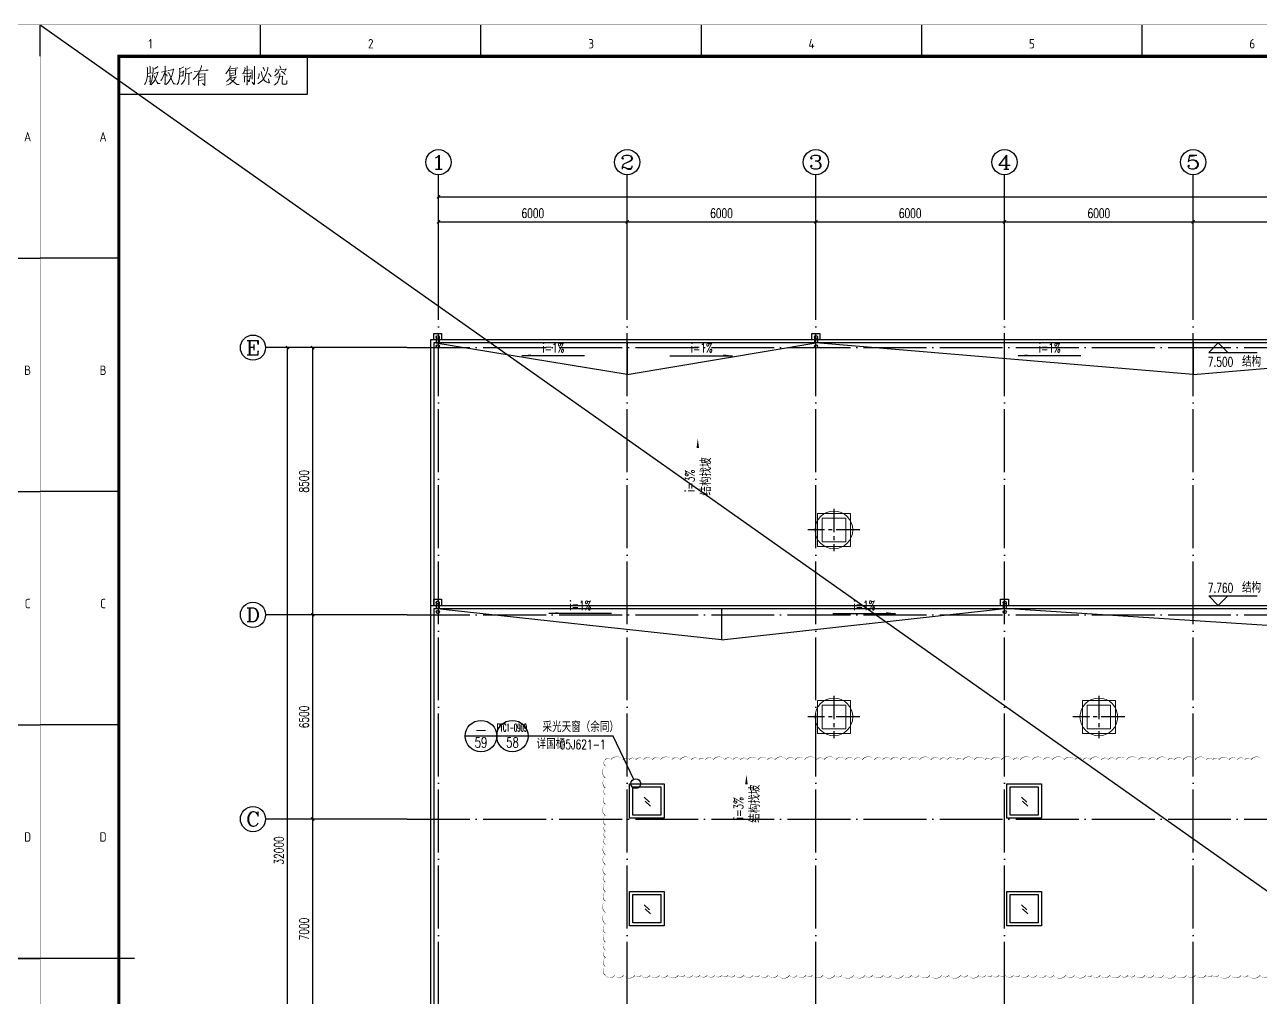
# Model space of a CAD drawing. Extents: x 93518 to 937116, y -359949 to 58022.
# Drawn here: x 852499 to 891792, y -94114 to -63170 of the extents above; entities that cross this region are included whole.
import ezdxf
from ezdxf.enums import TextEntityAlignment as Align

# ---------------------------------------------------------------- set-up
doc = ezdxf.new("R2010")
doc.units = 0
doc.header["$LTSCALE"] = 1000
doc.header["$MEASUREMENT"] = 0
doc.linetypes.add('CENTER2', pattern=[1.125, 0.75, -0.125, 0.125, -0.125])
doc.linetypes.add('DOTE', pattern=[2.42, 2, -0.2, 0.02, -0.2])
doc.layers.get('0').update_dxf_attribs({"color": 8, "linetype": 'CONTINUOUS'})
doc.layers.get('Defpoints').update_dxf_attribs({"color": 8, "linetype": 'CONTINUOUS'})
for name, color, linetype in [('-人员定位', 6, 'CONTINUOUS'), ('AXIS', 8, 'CONTINUOUS'), ('AXIS_TEXT', 8, 'CONTINUOUS'), ('DIM_ELEV', 8, 'CONTINUOUS'), ('DIM_IDEN', 8, 'CONTINUOUS'), ('DIM_SYMB', 8, 'CONTINUOUS'), ('DOTE', 8, 'DOTE'), ('STAIR', 8, 'CONTINUOUS'), ('WINDOW', 8, 'CONTINUOUS')]:
    doc.layers.add(name, color=color, linetype=linetype)
doc.layers.add('暖通', color=8, linetype='CONTINUOUS', lineweight=18)
doc.styles.add('_TCH_AXIS', font='complex.shx', dxfattribs={"bigfont": 'GBCBIG.shx'})
doc.styles.add('_TCH_DIM', font='simplex.shx', dxfattribs={"bigfont": 'gbcbig.shx'})
doc.styles.add('_TCH_DIM_T3', font='simplex.shx', dxfattribs={"width": 0.705882, "bigfont": 'gbcbig.shx'})
doc.styles.add('_TCH_LABEL', font='COMPLEX', dxfattribs={"bigfont": 'GBCBIG'})
doc.styles.add('COMPLEX', font='geditxt.shx', dxfattribs={"bigfont": 'hztxt1.shx'})
doc.styles.get("Standard").update_dxf_attribs({"font": 'GBENOR', "bigfont": 'GBCBIG'})
doc.dimstyles.new('_TCH_ARCH&&100', dxfattribs={"dimtxt": 297.5, "dimasz": 100, "dimexe": 250, "dimexo": 300, "dimgap": 126.25, "dimtad": 1, "dimdec": 0, "dimzin": 0, "dimdsep": 46, "dimtxsty": '_TCH_DIM_T3', "dimblk": 'ARCHTICK', "dimcen": 0.09, "dimclrt": 7, "dimazin": 2, "dimtfac": 1, "dimtdec": 0, "dimtix": 1, "dimtmove": 2, "dimatfit": 3, "dimfxl": 0, "dimtolj": 1, "dimtzin": 0, "dimarcsym": 0})

# ---------------------------------------------------------------- blocks, each defined once
blk = doc.blocks.new('GEDI_WK_A1')
at = {"color": 3}
for p, q in [((0, 584), (0, 594)), ((70.08, 584), (70.08, 594)), ((140.17, 584), (140.17, 594)), ((210.25, 584), (210.25, 594)), ((280.33, 584), (280.33, 594)), ((350.42, 584), (350.42, 594)), ((85, 572), (85, 584)), ((25, 572), (85, 572)), ((25, 519.75), (0, 519.75)), ((831, 519.75), (841, 519.75)), ((25, 445.5), (0, 445.5)), ((831, 445.5), (841, 445.5)), ((25, 371.25), (0, 371.25)), ((831, 371.25), (841, 371.25)), ((25, 297), (0, 297)), ((831, 297), (841, 297))]:
    blk.add_line(p, q, dxfattribs=at)
for points, const_width in [([(0, 0), (841, 0), (841, 594), (0, 594)], 0.1), ([(25, 10), (831, 10), (831, 584), (25, 584)], 1)]:
    blk.add_lwpolyline(points, close=True, dxfattribs=dict(at, const_width=const_width))
at = {"color": 3, "const_width": 0.5}
for points in [[(30, 297), (0, 297)], [(826, 297), (841, 297)]]:
    blk.add_lwpolyline(points, dxfattribs=at)
at = {"color": 3}
for s, p in [('1', (35.04, 588)), ('2', (105.12, 588)), ('3', (175.21, 588)), ('4', (245.29, 588)), ('5', (315.38, 588)), ('6', (385.46, 588))]:
    blk.add_text(s, height=3, dxfattribs=at).set_placement(p, align=Align.MIDDLE)
for s, p in [('A', (20, 556.88)), ('A', (837, 556.88)), ('B', (20, 482.62)), ('B', (837, 482.62)), ('C', (20, 408.38)), ('C', (837, 408.38)), ('D', (20, 334.12)), ('D', (837, 334.12))]:
    blk.add_text(s, height=3, dxfattribs=at).set_placement(p, align=Align.CENTER)
blk = doc.blocks.new('GEDI_Copyright_2012')
at = {"color": 7, "lineweight": 0}
for points in [[(8.99, -3.43), (9.11, -3.83), (9.11, -5.03), (9.11, -5.93), (9.03, -6.73), (8.9, -7.33), (8.73, -8.03), (8.48, -8.53), (8.22, -8.93)], [(10.81, -3.53), (10.9, -4.03), (10.9, -4.68), (10.81, -5.53), (10.73, -6.33), (10.6, -7.03), (10.47, -7.68), (10.3, -8.23), (10.09, -8.72), (9.84, -9.08)], [(9.88, -3.13), (9.96, -3.43), (9.96, -5.33)], [(12.43, -3.23), (12.34, -3.38), (11.53, -3.88), (10.98, -4.13)], [(14.64, -3.13), (14.81, -3.38), (14.76, -3.33), (14.72, -9.13), (14.68, -8.72), (14.72, -8.13)], [(20.67, -3.38), (20.5, -3.48), (19.35, -4.13), (19.27, -3.73), (19.4, -4.13), (19.4, -5.43), (19.35, -6.23), (19.31, -6.78), (19.22, -7.33), (19.1, -7.83), (18.93, -8.33), (18.72, -8.68), (18.54, -8.98)], [(22.67, -3.58), (21.99, -3.98), (21.35, -4.13), (21.26, -3.73), (21.35, -4.33), (21.31, -4.93), (21.26, -5.58), (21.22, -6.13), (21.13, -6.63), (21.05, -7.18), (20.92, -7.58), (20.71, -7.88), (20.5, -8.23), (20.28, -8.53), (20.07, -8.78), (19.86, -8.98)], [(26.28, -2.98), (26.28, -3.23), (26.02, -4.08), (25.76, -4.68), (25.51, -5.08), (25.04, -5.83), (24.36, -6.63), (23.9, -7.13), (23.6, -7.38)], [(35.45, -3.03), (35.49, -3.23), (34.98, -4.18), (34.52, -4.83), (34.26, -5.23), (34.05, -5.53)], [(35.11, -4.08), (36.34, -3.93), (37.87, -3.68), (37.75, -3.63), (37.49, -3.73)], [(40.12, -3.58), (40.16, -3.88), (39.83, -4.93), (39.66, -5.23)], [(40.8, -3.03), (40.84, -3.28), (40.8, -9.23), (40.72, -8.88), (40.8, -8.53)], [(43.1, -3.13), (43.18, -3.43), (43.14, -8.23), (43.14, -8.53), (43.1, -8.78), (43.05, -8.88), (42.97, -8.98), (42.37, -8.23), (43.05, -8.88)], [(47.43, -3.48), (47.39, -4.03), (47.17, -4.73), (47, -5.28), (46.71, -5.88), (46.45, -6.48), (46.2, -6.88), (45.86, -7.38), (45.47, -7.78), (45.09, -8.13), (44.67, -8.48), (44.24, -8.72)], [(45.82, -3.53), (46.07, -3.93), (46.24, -4.28), (46.32, -4.48), (46.32, -4.63)], [(51.21, -3.03), (51.47, -3.58), (51.55, -3.93)], [(9.11, -6.38), (10.01, -6.28), (9.92, -6.13), (9.92, -8.38), (9.88, -8.08), (9.88, -7.68)], [(9.16, -5.48), (10.39, -5.28)], [(11.2, -5.43), (12.56, -5.08), (12.47, -4.93), (12.26, -5.58), (12, -6.38), (11.75, -6.98), (11.45, -7.63), (11.03, -8.23), (10.6, -8.68), (10.26, -9.03)], [(11.15, -6.08), (12.34, -8.63), (13.15, -8.68), (12.38, -8.58), (12.17, -8.28)], [(14.72, -4.88), (14.42, -5.73), (14.08, -6.43), (13.74, -7.13), (13.45, -7.63), (13.36, -7.78)], [(13.62, -5.08), (15.4, -4.68)], [(14.72, -5.63), (15.27, -6.03), (15.4, -6.33)], [(15.7, -4.48), (17.52, -4.18), (17.44, -4.03), (17.27, -4.68), (17.1, -5.43), (16.93, -5.93), (16.76, -6.43), (16.55, -6.93), (16.21, -7.48), (15.91, -7.98), (15.61, -8.43), (15.32, -8.72), (15.02, -8.98)], [(15.61, -5.23), (15.87, -5.28), (17.44, -8.72), (18.2, -8.83), (17.44, -8.63), (17.14, -8.08)], [(19.48, -6.38), (19.56, -6.33), (20.54, -6.18), (20.41, -6.23), (20.54, -4.68), (20.63, -4.88), (19.44, -5.13)], [(21.31, -5.53), (23.22, -5.23), (23.09, -5.18), (22.88, -5.28)], [(22.28, -5.43), (22.28, -9.13), (22.24, -8.88), (22.28, -8.48)], [(23.98, -4.83), (28.4, -4.43), (28.14, -4.33)], [(25.34, -5.53), (25.43, -5.73), (25.38, -9.03), (25.38, -9.33), (25.34, -9.03), (25.38, -8.68)], [(25.43, -5.73), (27.38, -5.53), (27.38, -5.43), (27.47, -5.53), (27.38, -5.58), (27.38, -9.08), (27.34, -9.28), (26.66, -8.63), (27.34, -9.18)], [(26.96, -6.58), (25.47, -6.73)], [(25.47, -7.68), (26.96, -7.53)], [(28.14, -4.33), (27.8, -4.48)], [(35.71, -6.38), (35.71, -6.53), (34.98, -7.43), (34.56, -7.78), (34.26, -8.03)], [(35.62, -6.88), (35.75, -6.98), (37.28, -6.68), (37.23, -6.53), (36.77, -7.33), (36.47, -7.68), (36.17, -7.98), (35.71, -8.38), (35.28, -8.72), (34.81, -8.98), (34.26, -9.23)], [(35.24, -4.43), (35.28, -4.73), (35.32, -5.58), (35.32, -6.38), (35.28, -6.23), (37.19, -5.93), (37.07, -5.93), (37.15, -4.23), (37.28, -4.38), (35.28, -4.68)], [(36.64, -5.28), (35.36, -5.48)], [(35.54, -7.38), (35.62, -7.43), (37.57, -8.98), (38.3, -8.93), (37.57, -8.93), (37.32, -8.78)], [(39.27, -5.63), (42.08, -5.33), (42.03, -5.33), (41.87, -5.28), (41.65, -5.38)], [(39.87, -6.13), (39.95, -6.68), (39.95, -6.78), (40, -8.28), (39.95, -7.98), (40, -7.73)], [(40, -6.58), (41.95, -6.28), (41.82, -6.13), (41.74, -6.53), (41.69, -7.18), (41.61, -7.63), (41.57, -7.93), (41.44, -8.08), (41.06, -7.58), (41.48, -8.03)], [(40.12, -4.48), (41.74, -4.33)], [(42.33, -4.33), (42.42, -4.58), (42.42, -7.33), (42.33, -6.83), (42.37, -6.53)], [(44.67, -5.43), (44.63, -5.93), (44.5, -6.48), (44.37, -6.83), (44.24, -7.03)], [(45.26, -4.88), (45.43, -5.63), (45.56, -6.18), (45.77, -6.68), (45.99, -7.23), (46.24, -7.63), (46.58, -7.93), (47.05, -8.28), (47.51, -8.43), (47.81, -8.48), (47.94, -8.48), (47.73, -7.78), (47.64, -7.13), (47.81, -8.48)], [(47.64, -5.43), (48.07, -5.93), (48.36, -6.28), (48.49, -6.58)], [(51.21, -5.48), (51.21, -5.83), (51.08, -6.58), (50.95, -7.03), (50.83, -7.43), (50.7, -7.78), (50.53, -8.13), (50.32, -8.43), (50.06, -8.68), (49.77, -8.93), (49.43, -9.18)], [(50.91, -4.68), (50.83, -4.98), (50.44, -5.43), (50.06, -5.83), (49.81, -6.03), (49.55, -6.23)], [(50.06, -3.98), (50.02, -4.33), (49.94, -4.58), (49.85, -4.83), (49.77, -4.98), (49.68, -5.03), (50.02, -4.43), (53.29, -4.13), (53.16, -4.03), (52.78, -4.83)], [(49.98, -6.68), (52.19, -6.43), (52.06, -6.28), (52.02, -6.58), (51.93, -8.18), (51.97, -8.63), (52.06, -8.78), (52.19, -8.88), (52.4, -8.88), (52.61, -8.88), (53.21, -8.88), (53.42, -8.78), (53.46, -8.72), (53.42, -7.68), (53.42, -8.78)], [(51.76, -4.78), (52.27, -5.13), (52.65, -5.43), (52.83, -5.68), (52.91, -5.88)]]:
    blk.add_lwpolyline(points, dxfattribs=at)
blk = doc.blocks.new('A$C2DC272DD')
for p, q in [((121, 113), (0, 0)), ((142, 205), (21, 92))]:
    blk.add_line(p, q)
blk = doc.blocks.new('_ArchTick')
at = {"color": 0, "linetype": 'ByBlock', "const_width": 0.4}
blk.add_lwpolyline([(-0.5, -0.5), (0.5, 0.5)], dxfattribs=at)
blk = doc.blocks.new('*D534')
at = {"layer": 'AXIS', "color": 0, "lineweight": -2, "transparency": 16777216}
for p, q in [((864358, -88444), (861408, -88444)), ((861658, -95444), (861658, -88444)), ((864358, -95444), (861408, -95444))]:
    blk.add_line(p, q, dxfattribs=at)
at = {"layer": 'Defpoints', "color": 0, "transparency": 16777216}
for p in [(861658, -88444), (864658, -88444), (864658, -95444)]:
    blk.add_point(p, dxfattribs=at)
at = {"layer": 'AXIS', "color": 0, "lineweight": -2, "transparency": 16777216, "xscale": 100, "yscale": 100, "zscale": 100}
for p, rotation in [((861658, -88444), 90), ((861658, -95444), 270)]:
    blk.add_blockref('_ArchTick', p, dxfattribs=dict(at, rotation=rotation))
at = {"layer": 'AXIS', "color": 7, "transparency": 16777216, "insert": (861383, -91944), "char_height": 297.5, "attachment_point": 5, "rotation": 90, "style": '_TCH_DIM_T3'}
blk.add_mtext('\\A1;7000', dxfattribs=at)
blk = doc.blocks.new('*D535')
at = {"layer": 'AXIS', "color": 0, "lineweight": -2, "transparency": 16777216}
for p, q in [((864358, -81944), (861408, -81944)), ((861658, -88444), (861658, -81944)), ((864358, -88444), (861408, -88444))]:
    blk.add_line(p, q, dxfattribs=at)
at = {"layer": 'Defpoints', "color": 0, "transparency": 16777216}
for p in [(861658, -81944), (864658, -81944), (864658, -88444)]:
    blk.add_point(p, dxfattribs=at)
at = {"layer": 'AXIS', "color": 0, "lineweight": -2, "transparency": 16777216, "xscale": 100, "yscale": 100, "zscale": 100}
for p, rotation in [((861658, -81944), 90), ((861658, -88444), 270)]:
    blk.add_blockref('_ArchTick', p, dxfattribs=dict(at, rotation=rotation))
at = {"layer": 'AXIS', "color": 7, "transparency": 16777216, "insert": (861383, -85194), "char_height": 297.5, "attachment_point": 5, "rotation": 90, "style": '_TCH_DIM_T3'}
blk.add_mtext('\\A1;6500', dxfattribs=at)
blk = doc.blocks.new('*D536')
at = {"layer": 'AXIS', "color": 0, "lineweight": -2, "transparency": 16777216}
for p, q in [((864358, -73444), (861408, -73444)), ((861658, -81944), (861658, -73444)), ((864358, -81944), (861408, -81944))]:
    blk.add_line(p, q, dxfattribs=at)
at = {"layer": 'Defpoints', "color": 0, "transparency": 16777216}
for p in [(861658, -73444), (864658, -73444), (864658, -81944)]:
    blk.add_point(p, dxfattribs=at)
at = {"layer": 'AXIS', "color": 0, "lineweight": -2, "transparency": 16777216, "xscale": 100, "yscale": 100, "zscale": 100}
for p, rotation in [((861658, -73444), 90), ((861658, -81944), 270)]:
    blk.add_blockref('_ArchTick', p, dxfattribs=dict(at, rotation=rotation))
at = {"layer": 'AXIS', "color": 7, "transparency": 16777216, "insert": (861383, -77694), "char_height": 297.5, "attachment_point": 5, "rotation": 90, "style": '_TCH_DIM_T3'}
blk.add_mtext('\\A1;8500', dxfattribs=at)
blk = doc.blocks.new('*D537')
at = {"layer": 'AXIS', "color": 0, "lineweight": -2, "transparency": 16777216}
for p, q in [((864358, -73444), (860608, -73444)), ((860858, -105444), (860858, -73444)), ((864358, -105444), (860608, -105444))]:
    blk.add_line(p, q, dxfattribs=at)
at = {"layer": 'Defpoints', "color": 0, "transparency": 16777216}
for p in [(860858, -73444), (864658, -73444), (864658, -105444)]:
    blk.add_point(p, dxfattribs=at)
at = {"layer": 'AXIS', "color": 0, "lineweight": -2, "transparency": 16777216, "xscale": 100, "yscale": 100, "zscale": 100}
for p, rotation in [((860858, -73444), 90), ((860858, -105444), 270)]:
    blk.add_blockref('_ArchTick', p, dxfattribs=dict(at, rotation=rotation))
at = {"layer": 'AXIS', "color": 7, "transparency": 16777216, "insert": (860583, -89444), "char_height": 297.5, "attachment_point": 5, "rotation": 90, "style": '_TCH_DIM_T3'}
blk.add_mtext('\\A1;32000', dxfattribs=at)
blk = doc.blocks.new('*D538')
at = {"layer": 'AXIS', "color": 0, "lineweight": -2, "transparency": 16777216}
for p, q in [((865658, -72144), (865658, -69194)), ((865658, -69444), (871658, -69444)), ((871658, -72144), (871658, -69194))]:
    blk.add_line(p, q, dxfattribs=at)
at = {"layer": 'Defpoints', "color": 0, "transparency": 16777216}
for p in [(871658, -69444), (865658, -72444), (871658, -72444)]:
    blk.add_point(p, dxfattribs=at)
at = {"layer": 'AXIS', "color": 0, "lineweight": -2, "transparency": 16777216, "xscale": 100, "yscale": 100, "zscale": 100, "rotation": 180}
blk.add_blockref('_ArchTick', (865658, -69444), dxfattribs=at)
at = {"layer": 'AXIS', "color": 0, "lineweight": -2, "transparency": 16777216, "xscale": 100, "yscale": 100, "zscale": 100}
blk.add_blockref('_ArchTick', (871658, -69444), dxfattribs=at)
at = {"layer": 'AXIS', "color": 7, "transparency": 16777216, "insert": (868658, -69169), "char_height": 297.5, "attachment_point": 5, "style": '_TCH_DIM_T3'}
blk.add_mtext('\\A1;6000', dxfattribs=at)
blk = doc.blocks.new('*D539')
at = {"layer": 'AXIS', "color": 0, "lineweight": -2, "transparency": 16777216}
for p, q in [((871658, -72144), (871658, -69194)), ((871658, -69444), (877658, -69444)), ((877658, -72144), (877658, -69194))]:
    blk.add_line(p, q, dxfattribs=at)
at = {"layer": 'Defpoints', "color": 0, "transparency": 16777216}
for p in [(877658, -69444), (871658, -72444), (877658, -72444)]:
    blk.add_point(p, dxfattribs=at)
at = {"layer": 'AXIS', "color": 0, "lineweight": -2, "transparency": 16777216, "xscale": 100, "yscale": 100, "zscale": 100, "rotation": 180}
blk.add_blockref('_ArchTick', (871658, -69444), dxfattribs=at)
at = {"layer": 'AXIS', "color": 0, "lineweight": -2, "transparency": 16777216, "xscale": 100, "yscale": 100, "zscale": 100}
blk.add_blockref('_ArchTick', (877658, -69444), dxfattribs=at)
at = {"layer": 'AXIS', "color": 7, "transparency": 16777216, "insert": (874658, -69169), "char_height": 297.5, "attachment_point": 5, "style": '_TCH_DIM_T3'}
blk.add_mtext('\\A1;6000', dxfattribs=at)
blk = doc.blocks.new('*D540')
at = {"layer": 'AXIS', "color": 0, "lineweight": -2, "transparency": 16777216}
for p, q in [((877658, -72144), (877658, -69194)), ((877658, -69444), (883658, -69444)), ((883658, -72144), (883658, -69194))]:
    blk.add_line(p, q, dxfattribs=at)
at = {"layer": 'Defpoints', "color": 0, "transparency": 16777216}
for p in [(883658, -69444), (877658, -72444), (883658, -72444)]:
    blk.add_point(p, dxfattribs=at)
at = {"layer": 'AXIS', "color": 0, "lineweight": -2, "transparency": 16777216, "xscale": 100, "yscale": 100, "zscale": 100, "rotation": 180}
blk.add_blockref('_ArchTick', (877658, -69444), dxfattribs=at)
at = {"layer": 'AXIS', "color": 0, "lineweight": -2, "transparency": 16777216, "xscale": 100, "yscale": 100, "zscale": 100}
blk.add_blockref('_ArchTick', (883658, -69444), dxfattribs=at)
at = {"layer": 'AXIS', "color": 7, "transparency": 16777216, "insert": (880658, -69169), "char_height": 297.5, "attachment_point": 5, "style": '_TCH_DIM_T3'}
blk.add_mtext('\\A1;6000', dxfattribs=at)
blk = doc.blocks.new('*D541')
at = {"layer": 'AXIS', "color": 0, "lineweight": -2, "transparency": 16777216}
for p, q in [((883658, -72144), (883658, -69194)), ((883658, -69444), (889658, -69444)), ((889658, -72144), (889658, -69194))]:
    blk.add_line(p, q, dxfattribs=at)
at = {"layer": 'Defpoints', "color": 0, "transparency": 16777216}
for p in [(889658, -69444), (883658, -72444), (889658, -72444)]:
    blk.add_point(p, dxfattribs=at)
at = {"layer": 'AXIS', "color": 0, "lineweight": -2, "transparency": 16777216, "xscale": 100, "yscale": 100, "zscale": 100, "rotation": 180}
blk.add_blockref('_ArchTick', (883658, -69444), dxfattribs=at)
at = {"layer": 'AXIS', "color": 0, "lineweight": -2, "transparency": 16777216, "xscale": 100, "yscale": 100, "zscale": 100}
blk.add_blockref('_ArchTick', (889658, -69444), dxfattribs=at)
at = {"layer": 'AXIS', "color": 7, "transparency": 16777216, "insert": (886658, -69169), "char_height": 297.5, "attachment_point": 5, "style": '_TCH_DIM_T3'}
blk.add_mtext('\\A1;6000', dxfattribs=at)
blk = doc.blocks.new('*D542')
at = {"layer": 'AXIS', "color": 0, "lineweight": -2, "transparency": 16777216}
for p, q in [((889658, -72144), (889658, -69194)), ((889658, -69444), (895658, -69444)), ((895658, -72144), (895658, -69194))]:
    blk.add_line(p, q, dxfattribs=at)
at = {"layer": 'Defpoints', "color": 0, "transparency": 16777216}
for p in [(895658, -69444), (889658, -72444), (895658, -72444)]:
    blk.add_point(p, dxfattribs=at)
at = {"layer": 'AXIS', "color": 0, "lineweight": -2, "transparency": 16777216, "xscale": 100, "yscale": 100, "zscale": 100, "rotation": 180}
blk.add_blockref('_ArchTick', (889658, -69444), dxfattribs=at)
at = {"layer": 'AXIS', "color": 0, "lineweight": -2, "transparency": 16777216, "xscale": 100, "yscale": 100, "zscale": 100}
blk.add_blockref('_ArchTick', (895658, -69444), dxfattribs=at)
at = {"layer": 'AXIS', "color": 7, "transparency": 16777216, "insert": (892658, -69169), "char_height": 297.5, "attachment_point": 5, "style": '_TCH_DIM_T3'}
blk.add_mtext('\\A1;6000', dxfattribs=at)
blk = doc.blocks.new('*D548')
at = {"layer": 'AXIS', "color": 0, "lineweight": -2, "transparency": 16777216}
for p, q in [((865658, -72144), (865658, -68394)), ((865658, -68644), (927658, -68644)), ((927658, -72144), (927658, -68394))]:
    blk.add_line(p, q, dxfattribs=at)
at = {"layer": 'Defpoints', "color": 0, "transparency": 16777216}
for p in [(927658, -68644), (865658, -72444), (927658, -72444)]:
    blk.add_point(p, dxfattribs=at)
at = {"layer": 'AXIS', "color": 0, "lineweight": -2, "transparency": 16777216, "xscale": 100, "yscale": 100, "zscale": 100, "rotation": 180}
blk.add_blockref('_ArchTick', (865658, -68644), dxfattribs=at)
at = {"layer": 'AXIS', "color": 0, "lineweight": -2, "transparency": 16777216, "xscale": 100, "yscale": 100, "zscale": 100}
blk.add_blockref('_ArchTick', (927658, -68644), dxfattribs=at)
at = {"layer": 'AXIS', "color": 7, "transparency": 16777216, "insert": (896658, -68369), "char_height": 297.5, "attachment_point": 5, "style": '_TCH_DIM_T3'}
blk.add_mtext('\\A1;62000', dxfattribs=at)
blk = doc.blocks.new('_AXISO')
blk.add_circle((0, 0), 0.5)
at = {"layer": 'AXIS_TEXT', "style": 'COMPLEX', "width": 1.041667}
blk.add_attdef('A', text='', height=0.56, dxfattribs=at).set_placement((-0.25, -0.28), (0.25, -0.28), align=Align.FIT)

msp = doc.modelspace()

# ---------------------------------------------------------------- hatches: boundary and pattern name
at = {"layer": 'DIM_SYMB'}
for points in [[(868303.7, -73700.6), (868603.7, -73700.6), (868603.7, -73660.6)], [(875012, -73700.6), (874712, -73700.6), (874712, -73660.6)], [(884086.9, -73700.6), (884386.9, -73700.6), (884386.9, -73660.6)], [(869163.3, -81899.9), (869463.3, -81899.9), (869463.3, -81859.9)], [(880186, -81899.9), (879886, -81899.9), (879886, -81859.9)]]:
    msp.add_hatch(color=256, dxfattribs=at).paths.add_polyline_path(points)

# ---------------------------------------------------------------- linework, layer by layer
at = {"layer": '-人员定位'}
msp.add_line((852991.4, -63174.9), (937091.4, -122574.9), dxfattribs=at)
at = {"color": 1, "linetype": 'CENTER2'}
for p, q in [((878232.8, -78568), (878232.8, -79921)), ((879057.2, -79244.5), (877408.4, -79244.5)), ((878232.8, -84518), (878232.8, -85871)), ((886657.8, -84518), (886657.8, -85871)), ((879057.2, -85194.5), (877408.4, -85194.5)), ((887482.2, -85194.5), (885833.4, -85194.5))]:
    msp.add_line(p, q, dxfattribs=at)
for p, q in [((865407.8, -81644.5), (927907.8, -81644.5)), ((865507.8, -81744.5), (927807.8, -81744.5))]:
    msp.add_line(p, q)
at = {"color": 4}
for points in [[(927907.8, -81644.5), (927907.8, -73194.5), (865407.8, -73194.5), (865407.8, -81644.5)], [(927807.8, -81644.5), (927807.8, -73294.5), (865507.8, -73294.5), (865507.8, -81644.5)], [(871832.8, -87419.5), (872732.8, -87419.5), (872732.8, -88319.5), (871832.8, -88319.5), (871832.8, -87419.5)], [(883832.8, -87419.5), (884732.8, -87419.5), (884732.8, -88319.5), (883832.8, -88319.5), (883832.8, -87419.5)], [(871832.8, -90844.5), (872732.8, -90844.5), (872732.8, -91744.5), (871832.8, -91744.5), (871832.8, -90844.5)], [(883832.8, -90844.5), (884732.8, -90844.5), (884732.8, -91744.5), (883832.8, -91744.5), (883832.8, -90844.5)]]:
    msp.add_lwpolyline(points, dxfattribs=at)
for points in [[(865407.8, -81644.5), (865407.8, -95094.5)], [(865507.8, -81744.5), (865507.8, -95094.5)]]:
    msp.add_lwpolyline(points)
at = {"color": 6}
msp.add_lwpolyline([(891858, -86553.8, 0, 20, 0.5), (891498, -86553.8, 0, 20, 0.5), (891298, -86553.8, 0, 20, 0.5), (891058, -86553.8, 0, 20, 0.5), (890798, -86553.8, 0, 20, 0.5), (890478, -86553.8, 0, 20, 0.5), (890278, -86553.8, 0, 20, 0.5), (890078, -86553.8, 0, 20, 0.5), (889718, -86553.8, 0, 20, 0.5), (889338, -86553.8, 0, 20, 0.5), (889058, -86553.8, 0, 20, 0.5), (888858, -86553.8, 0, 20, 0.5), (888498, -86553.8, 0, 20, 0.5), (888238, -86553.8, 0, 20, 0.5), (887918, -86553.8, 0, 20, 0.5), (887538, -86553.8, 0, 20, 0.5), (887198, -86553.8, 0, 20, 0.5), (886958, -86553.8, 0, 20, 0.5), (886738, -86553.8, 0, 20, 0.5), (886378, -86553.8, 0, 20, 0.5), (886158, -86553.8, 0, 20, 0.5), (885898, -86553.8, 0, 20, 0.5), (885558, -86553.8, 0, 20, 0.5), (885178, -86553.8, 0, 20, 0.5), (884898, -86553.8, 0, 20, 0.5), (884538, -86553.8, 0, 20, 0.5), (884158, -86553.8, 0, 20, 0.5), (883938, -86553.8, 0, 20, 0.5), (883558, -86553.8, 0, 20, 0.5), (883238, -86553.8, 0, 20, 0.5), (883038, -86553.8, 0, 20, 0.5), (882698, -86553.8, 0, 20, 0.5), (882338, -86553.8, 0, 20, 0.5), (882138, -86553.8, 0, 20, 0.5), (881838, -86553.8, 0, 20, 0.5), (881598, -86553.8, 0, 20, 0.5), (881318, -86553.8, 0, 20, 0.5), (880958, -86553.8, 0, 20, 0.5), (880618, -86553.8, 0, 20, 0.5), (880338, -86553.8, 0, 20, 0.5), (880038, -86553.8, 0, 20, 0.5), (879778, -86553.8, 0, 20, 0.5), (879518, -86553.8, 0, 20, 0.5), (879138, -86553.8, 0, 20, 0.5), (878878, -86553.8, 0, 20, 0.5), (878598, -86553.8, 0, 20, 0.5), (878298, -86553.8, 0, 20, 0.5), (877918, -86553.8, 0, 20, 0.5), (877678, -86553.8, 0, 20, 0.5), (877298, -86553.8, 0, 20, 0.5), (876998, -86553.8, 0, 20, 0.5), (876718, -86553.8, 0, 20, 0.5), (876358, -86553.8, 0, 20, 0.5), (876118, -86553.8, 0, 20, 0.5), (875818, -86553.8, 0, 20, 0.5), (875478, -86553.8, 0, 20, 0.5), (875258, -86553.8, 0, 20, 0.5), (875018, -86553.8, 0, 20, 0.5), (874758, -86553.8, 0, 20, 0.5), (874398, -86553.8, 0, 20, 0.5), (874138, -86553.8, 0, 20, 0.5), (873938, -86553.8, 0, 20, 0.5), (873698, -86553.8, 0, 20, 0.5), (873338, -86553.8, 0, 20, 0.5), (873078, -86553.8, 0, 20, 0.5), (872718, -86553.8, 0, 20, 0.5), (872458, -86553.8, 0, 20, 0.5), (872178, -86553.8, 0, 20, 0.5), (871938, -86553.8, 0, 20, 0.5), (871718, -86553.8, 0, 20, 0.5), (871518, -86553.8, 0, 20, 0.5), (871138, -86553.8, 0, 20, 0.5), (870964.3, -86553.8, 0, 20, 0.5), (870964.3, -86753.8, 0, 20, 0.5), (870964.3, -87133.8, 0, 20, 0.5), (870964.3, -87453.8, 0, 20, 0.5), (870964.3, -87673.8, 0, 20, 0.5), (870964.3, -87973.8, 0, 20, 0.5), (870964.3, -88333.8, 0, 20, 0.5), (870964.3, -88633.8, 0, 20, 0.5), (870964.3, -88833.8, 0, 20, 0.5), (870964.3, -89033.8, 0, 20, 0.5), (870964.3, -89253.8, 0, 20, 0.5), (870964.3, -89573.8, 0, 20, 0.5), (870964.3, -89893.8, 0, 20, 0.5), (870964.3, -90213.8, 0, 20, 0.5), (870964.3, -90453.8, 0, 20, 0.5), (870964.3, -90753.8, 0, 20, 0.5), (870964.3, -91053.8, 0, 20, 0.5), (870964.3, -91413.8, 0, 20, 0.5), (870964.3, -91773.8, 0, 20, 0.5), (870964.3, -92073.8, 0, 20, 0.5), (870964.3, -92353.8, 0, 20, 0.5), (870964.3, -92613.8, 0, 20, 0.5), (870964.3, -92853.8, 0, 20, 0.5), (870964.3, -93133.8, 0, 20, 0.5), (870964.3, -93415.1, 0, 20, 0.5), (871264.3, -93415.1, 0, 20, 0.5), (871544.3, -93415.1, 0, 20, 0.5), (871904.3, -93415.1, 0, 20, 0.5), (872104.3, -93415.1, 0, 20, 0.5), (872384.3, -93415.1, 0, 20, 0.5), (872684.3, -93415.1, 0, 20, 0.5), (872944.3, -93415.1, 0, 20, 0.5), (873284.3, -93415.1, 0, 20, 0.5), (873484.3, -93415.1, 0, 20, 0.5), (873744.3, -93415.1, 0, 20, 0.5), (873964.3, -93415.1, 0, 20, 0.5), (874204.3, -93415.1, 0, 20, 0.5), (874444.3, -93415.1, 0, 20, 0.5), (874664.3, -93415.1, 0, 20, 0.5), (874864.3, -93415.1, 0, 20, 0.5), (875084.3, -93415.1, 0, 20, 0.5), (875364.3, -93415.1, 0, 20, 0.5), (875664.3, -93415.1, 0, 20, 0.5), (875864.3, -93415.1, 0, 20, 0.5), (876144.3, -93415.1, 0, 20, 0.5), (876444.3, -93415.1, 0, 20, 0.5), (876824.3, -93415.1, 0, 20, 0.5), (877064.3, -93415.1, 0, 20, 0.5), (877344.3, -93415.1, 0, 20, 0.5), (877544.3, -93415.1, 0, 20, 0.5), (877884.3, -93415.1, 0, 20, 0.5), (878264.3, -93415.1, 0, 20, 0.5), (878484.3, -93415.1, 0, 20, 0.5), (878864.3, -93415.1, 0, 20, 0.5), (879224.3, -93415.1, 0, 20, 0.5), (879464.3, -93415.1, 0, 20, 0.5), (879804.3, -93415.1, 0, 20, 0.5), (880064.3, -93415.1, 0, 20, 0.5), (880444.3, -93415.1, 0, 20, 0.5), (880704.3, -93415.1, 0, 20, 0.5), (880944.3, -93415.1, 0, 20, 0.5), (881284.3, -93415.1, 0, 20, 0.5), (881664.3, -93415.1, 0, 20, 0.5), (881884.3, -93415.1, 0, 20, 0.5), (882264.3, -93415.1, 0, 20, 0.5), (882484.3, -93415.1, 0, 20, 0.5), (882844.3, -93415.1, 0, 20, 0.5), (883064.3, -93415.1, 0, 20, 0.5), (883264.3, -93415.1, 0, 20, 0.5), (883484.3, -93415.1, 0, 20, 0.5), (883684.3, -93415.1, 0, 20, 0.5), (883944.3, -93415.1, 0, 20, 0.5), (884144.3, -93415.1, 0, 20, 0.5), (884424.3, -93415.1, 0, 20, 0.5), (884684.3, -93415.1, 0, 20, 0.5), (884984.3, -93415.1, 0, 20, 0.5), (885224.3, -93415.1, 0, 20, 0.5), (885604.3, -93415.1, 0, 20, 0.5), (885884.3, -93415.1, 0, 20, 0.5), (886244.3, -93415.1, 0, 20, 0.5), (886444.3, -93415.1, 0, 20, 0.5), (886704.3, -93415.1, 0, 20, 0.5), (887004.3, -93415.1, 0, 20, 0.5), (887344.3, -93415.1, 0, 20, 0.5), (887584.3, -93415.1, 0, 20, 0.5), (887804.3, -93415.1, 0, 20, 0.5), (888124.3, -93415.1, 0, 20, 0.5), (888404.3, -93415.1, 0, 20, 0.5), (888724.3, -93415.1, 0, 20, 0.5), (889104.3, -93415.1, 0, 20, 0.5), (889444.3, -93415.1, 0, 20, 0.5), (889724.3, -93415.1, 0, 20, 0.5), (890064.3, -93415.1, 0, 20, 0.5), (890264.3, -93415.1, 0, 20, 0.5), (890464.3, -93415.1, 0, 20, 0.5), (890844.3, -93415.1, 0, 20, 0.5), (891184.3, -93415.1, 0, 20, 0.5), (891404.3, -93415.1, 0, 20, 0.5), (891784.3, -93415.1, 0, 20, 0.5), (892064.3, -93415.1, 0, 20, 0.5)], format="xyseb", dxfattribs=at)
at = {"color": 4}
for points in [[(871732.8, -87319.5), (872832.8, -87319.5), (872832.8, -88419.5), (871732.8, -88419.5)], [(883732.8, -87319.5), (884832.8, -87319.5), (884832.8, -88419.5), (883732.8, -88419.5)], [(871732.8, -90744.5), (872832.8, -90744.5), (872832.8, -91844.5), (871732.8, -91844.5)], [(883732.8, -90744.5), (884832.8, -90744.5), (884832.8, -91844.5), (883732.8, -91844.5)]]:
    msp.add_lwpolyline(points, close=True, dxfattribs=at)
at = {"layer": 'AXIS'}
for p, q in [((865657.8, -72444.5), (865657.8, -67944.5)), ((871657.8, -72444.5), (871657.8, -67944.5)), ((877657.8, -72444.5), (877657.8, -67944.5)), ((883657.8, -72444.5), (883657.8, -67944.5)), ((889657.8, -72444.5), (889657.8, -67944.5)), ((864657.8, -73444.5), (860157.8, -73444.5)), ((864657.8, -81944.5), (860157.8, -81944.5)), ((864657.8, -88444.5), (860157.8, -88444.5))]:
    msp.add_line(p, q, dxfattribs=at)
at = {"layer": 'DIM_ELEV'}
for p, q in [((890455.3, -73294.5), (890155.3, -73594.5)), ((890455.3, -73294.5), (890755.3, -73594.5)), ((890155.3, -73594.5), (891691.1, -73594.5)), ((890455.3, -81644.5), (890155.3, -81344.5)), ((890155.3, -81344.5), (891691.1, -81344.5)), ((890455.3, -81644.5), (890755.3, -81344.5))]:
    msp.add_line(p, q, dxfattribs=at)
at = {"layer": 'DIM_IDEN'}
for p, q in [((867509.2, -85804.1), (866509.2, -85804.1)), ((868509.2, -85804.1), (867509.2, -85804.1)), ((871210.1, -85804.1), (868509.2, -85804.1)), ((871866, -87179.4), (871210.1, -85804.1))]:
    msp.add_line(p, q, dxfattribs=at)
for centre, radius in [((867009.2, -85804.1), 500), ((868009.2, -85804.1), 500), ((871932.8, -87319.5), 155.2)]:
    msp.add_circle(centre, radius, dxfattribs=at)
at = {"layer": 'DIM_SYMB'}
for points in [[(870296.5, -73700.6), (868303.7, -73700.6)], [(873019.1, -73700.6), (875012, -73700.6)], [(886079.7, -73700.6), (884086.9, -73700.6)], [(871156.1, -81899.9), (869163.3, -81899.9)], [(878193.1, -81899.9), (880186, -81899.9)]]:
    msp.add_lwpolyline(points, dxfattribs=at)
for points in [[(873903.1, -79012.2, 0, 0, 0), (873903.1, -76334.7, 0, 80, 0), (873903.1, -76634.7, 0, 0, 0)], [(875450.4, -89137.5, 0, 0, 0), (875450.4, -87035, 0, 80, 0), (875450.4, -87335, 0, 0, 0)]]:
    msp.add_lwpolyline(points, format="xyseb", dxfattribs=at)
at = {"layer": 'DOTE'}
for p, q in [((865657.8, -106444.5), (865657.8, -72444.5)), ((871657.8, -106444.5), (871657.8, -72444.5)), ((877657.8, -106444.5), (877657.8, -72444.5)), ((883657.8, -106444.5), (883657.8, -72444.5)), ((889657.8, -106444.5), (889657.8, -72444.5)), ((864657.8, -73444.5), (928657.8, -73444.5)), ((864657.8, -81944.5), (928657.8, -81944.5)), ((864657.8, -88444.5), (928657.8, -88444.5))]:
    msp.add_line(p, q, dxfattribs=at)
at = {"layer": 'STAIR'}
for p, q in [((871657.8, -74294.5), (865507.8, -73294.5)), ((865583.2, -73104.3), (865583.2, -73294.5)), ((865683.2, -73104.3), (865683.2, -73294.5)), ((871657.8, -73294.5), (871657.8, -74294.5)), ((871657.8, -74294.5), (877657.8, -73294.5)), ((877610.3, -73104.3), (877610.3, -73294.5)), ((889657.8, -74294.5), (877657.8, -73294.5)), ((877710.3, -73104.3), (877710.3, -73294.5)), ((889657.8, -73294.5), (889657.8, -74294.5)), ((889657.8, -74294.5), (901657.8, -73294.5)), ((865583.2, -81554.3), (865583.2, -81744.5)), ((865683.2, -81554.3), (865683.2, -81744.5)), ((883610.3, -81554.3), (883610.3, -81744.5)), ((883710.3, -81554.3), (883710.3, -81744.5)), ((874657.8, -82744.5), (865507.8, -81744.5)), ((874657.8, -81744.5), (874657.8, -82744.5)), ((874657.8, -82744.5), (883657.8, -81744.5)), ((899157.8, -82744.5), (883657.8, -81744.5))]:
    msp.add_line(p, q, dxfattribs=at)
for points in [[(865507.8, -73194.5), (865507.8, -72999.9), (865753.6, -72999.9), (865753.6, -73194.5)], [(877534.9, -73194.5), (877534.9, -72999.9), (877780.7, -72999.9), (877780.7, -73194.5)], [(865507.8, -81644.5), (865507.8, -81449.9), (865753.6, -81449.9), (865753.6, -81644.5)], [(883534.9, -81644.5), (883534.9, -81449.9), (883780.7, -81449.9), (883780.7, -81644.5)]]:
    msp.add_lwpolyline(points, dxfattribs=at)
for centre in [(865633.2, -73104.3), (877660.3, -73104.3), (865636.2, -73402.7), (877663.3, -73402.7), (865633.2, -81554.3), (883660.3, -81554.3), (865636.2, -81852.7), (883663.3, -81852.7)]:
    msp.add_circle(centre, 50, dxfattribs=at)
at = {"layer": '暖通'}
for p, q in [((877857.8, -78719.5), (877707.8, -78719.5)), ((877707.8, -78719.5), (877707.8, -79619.5)), ((878757.8, -78719.5), (877857.8, -78719.5)), ((877857.8, -78869.5), (877857.8, -79619.5)), ((878607.8, -78869.5), (877857.8, -78869.5)), ((878607.8, -79619.5), (878607.8, -78869.5)), ((878757.8, -78869.5), (878757.8, -78719.5)), ((878757.8, -79769.5), (878757.8, -78869.5)), ((877707.8, -79619.5), (877707.8, -79769.5)), ((877857.8, -79619.5), (878607.8, -79619.5)), ((877707.8, -79769.5), (878607.8, -79769.5)), ((878607.8, -79769.5), (878757.8, -79769.5)), ((877857.8, -84669.5), (877707.8, -84669.5)), ((877707.8, -84669.5), (877707.8, -85569.5)), ((878757.8, -84669.5), (877857.8, -84669.5)), ((877857.8, -84819.5), (877857.8, -85569.5)), ((878607.8, -84819.5), (877857.8, -84819.5)), ((878607.8, -85569.5), (878607.8, -84819.5)), ((878757.8, -84819.5), (878757.8, -84669.5)), ((878757.8, -85719.5), (878757.8, -84819.5)), ((886282.8, -84669.5), (886132.8, -84669.5)), ((886132.8, -84669.5), (886132.8, -85569.5)), ((887182.8, -84669.5), (886282.8, -84669.5)), ((886282.8, -84819.5), (886282.8, -85569.5)), ((887032.8, -84819.5), (886282.8, -84819.5)), ((887032.8, -85569.5), (887032.8, -84819.5)), ((887182.8, -84819.5), (887182.8, -84669.5)), ((887182.8, -85719.5), (887182.8, -84819.5)), ((877707.8, -85569.5), (877707.8, -85719.5)), ((877857.8, -85569.5), (878607.8, -85569.5)), ((886132.8, -85569.5), (886132.8, -85719.5)), ((886282.8, -85569.5), (887032.8, -85569.5)), ((877707.8, -85719.5), (878607.8, -85719.5)), ((878607.8, -85719.5), (878757.8, -85719.5)), ((886132.8, -85719.5), (887032.8, -85719.5)), ((887032.8, -85719.5), (887182.8, -85719.5))]:
    msp.add_line(p, q, dxfattribs=at)
for centre in [(878232.8, -79244.5), (878232.8, -85194.5), (886657.8, -85194.5)]:
    msp.add_circle(centre, 600, dxfattribs=at)

# ---------------------------------------------------------------- block references
at = {"xscale": 100, "yscale": 100, "zscale": 100}
for name, p in [('GEDI_WK_A1', (768891.4, -122574.9)), ('GEDI_WK_A1', (852991.4, -122574.9)), ('GEDI_Copyright_2012', (855491.4, -64174.9))]:
    msp.add_blockref(name, p, dxfattribs=at)
at = {"layer": 'AXIS'}
ref = msp.add_blockref('_AXISO', (865657.8, -67544.5), dxfattribs=dict(at, xscale=800, yscale=800, zscale=800))
ref.add_attrib('A', '1', dxfattribs={"layer": 'AXIS_TEXT', "height": 452.5, "style": '_TCH_AXIS', "width": 2.333333}).set_placement((865431.5, -67770.8), (865884.1, -67770.8), align=Align.FIT)
ref = msp.add_blockref('_AXISO', (871657.8, -67544.5), dxfattribs=dict(at, xscale=800, yscale=800, zscale=800))
ref.add_attrib('A', '2', dxfattribs={"layer": 'AXIS_TEXT', "height": 452.5, "style": '_TCH_AXIS', "width": 1.5}).set_placement((871431.5, -67770.8), (871884.1, -67770.8), align=Align.FIT)
ref = msp.add_blockref('_AXISO', (877657.8, -67544.5), dxfattribs=dict(at, xscale=800, yscale=800, zscale=800))
ref.add_attrib('A', '3', dxfattribs={"layer": 'AXIS_TEXT', "height": 452.5, "style": '_TCH_AXIS', "width": 1.5}).set_placement((877431.5, -67770.8), (877884.1, -67770.8), align=Align.FIT)
ref = msp.add_blockref('_AXISO', (883657.8, -67544.5), dxfattribs=dict(at, xscale=800, yscale=800, zscale=800))
ref.add_attrib('A', '4', dxfattribs={"layer": 'AXIS_TEXT', "height": 452.5, "style": '_TCH_AXIS', "width": 1.3125}).set_placement((883431.5, -67770.8), (883884.1, -67770.8), align=Align.FIT)
ref = msp.add_blockref('_AXISO', (889657.8, -67544.5), dxfattribs=dict(at, xscale=800, yscale=800, zscale=800))
ref.add_attrib('A', '5', dxfattribs={"layer": 'AXIS_TEXT', "height": 452.5, "style": '_TCH_AXIS', "width": 1.5}).set_placement((889431.5, -67770.8), (889884.1, -67770.8), align=Align.FIT)
ref = msp.add_blockref('_AXISO', (859757.8, -73444.5), dxfattribs=dict(at, xscale=800, yscale=800, zscale=800))
ref.add_attrib('A', 'E', dxfattribs={"layer": 'AXIS_TEXT', "height": 452.5, "style": '_TCH_AXIS', "width": 1.3125}).set_placement((859531.5, -73670.8), (859984.1, -73670.8), align=Align.FIT)
ref = msp.add_blockref('_AXISO', (859757.8, -81944.5), dxfattribs=dict(at, xscale=800, yscale=800, zscale=800))
ref.add_attrib('A', 'D', dxfattribs={"layer": 'AXIS_TEXT', "height": 452.5, "style": '_TCH_AXIS', "width": 1.235294}).set_placement((859531.5, -82170.8), (859984.1, -82170.8), align=Align.FIT)
ref = msp.add_blockref('_AXISO', (859757.8, -88444.5), dxfattribs=dict(at, xscale=800, yscale=800, zscale=800))
ref.add_attrib('A', 'C', dxfattribs={"layer": 'AXIS_TEXT', "height": 452.5, "style": '_TCH_AXIS', "width": 1.4}).set_placement((859531.5, -88670.8), (859984.1, -88670.8), align=Align.FIT)
at = {"layer": 'WINDOW', "extrusion": (0, 0, -1), "xscale": 1.400000000023283, "yscale": 1.400000000023283, "zscale": -1.4}
for p in [(-872397.5, -88036.7), (-884397.5, -88036.7), (-872397.5, -91461.7), (-884397.5, -91461.7)]:
    msp.add_blockref('A$C2DC272DD', p, dxfattribs=at)

# ---------------------------------------------------------------- texts
at = {"layer": 'DIM_ELEV', "color": 7, "style": '_TCH_DIM', "width": 0.705882}
for s, p in [('7.500', (890120.6, -74049.5)), ('7.760', (890120.6, -81239.5))]:
    msp.add_text(s, height=297.5, dxfattribs=at).set_placement(p)
at = {"layer": 'DIM_ELEV', "color": 7, "style": '_TCH_DIM'}
for p in [(891210.6, -74049.5), (891210.6, -81239.5)]:
    msp.add_text('结构', height=337.59, dxfattribs=at).set_placement(p)
at = {"layer": 'DIM_IDEN', "color": 7, "style": '_TCH_LABEL'}
for s, height, width, p, p2 in [('-', 322, 1.458333, (866808, -85763.8), (867210.5, -85763.8)), ('PTC1-0909', 242.31, 0.470155, (867515.2, -85656.4), (868475.4, -85656.4)), ('59', 321.99, 0.772059, (866808, -86166.3), (867210.5, -86166.3)), ('58', 321.99, 0.772059, (867808, -86166.3), (868210.5, -86166.3))]:
    msp.add_text(s, height=height, dxfattribs=dict(at, width=width)).set_placement(p, p2, align=Align.FIT)
at = {"layer": 'DIM_IDEN', "color": 7, "style": '_TCH_DIM'}
for s, p in [('采光天窗（余同）', (868964.7, -85676.7)), ('详国标', (868776.1, -86218.1))]:
    msp.add_text(s, height=337.59, dxfattribs=at).set_placement(p)
at = {"layer": 'DIM_IDEN', "color": 7, "style": '_TCH_DIM', "width": 0.705882}
msp.add_text('05J621-1', height=297.5, dxfattribs=at).set_placement((869513.3, -86218.1))
at = {"layer": 'DIM_SYMB', "color": 7, "style": '_TCH_DIM', "width": 0.705882}
for p in [(868960.1, -73595.6), (873675.5, -73595.6), (884743.3, -73595.6), (869819.7, -81794.9), (878849.5, -81794.9)]:
    msp.add_text('i=1%%%', height=297.5, dxfattribs=at).set_placement(p)
for p in [(873798.1, -78033.5), (875345.4, -88446.2)]:
    msp.add_text('i=3%%%', height=297.5, rotation=90, dxfattribs=at).set_placement(p)
at = {"layer": 'DIM_SYMB', "color": 7, "style": '_TCH_DIM'}
for p in [(874328.3, -78150.1), (875875.6, -88562.8)]:
    msp.add_text('结构找坡', height=337.59, rotation=90, dxfattribs=at).set_placement(p)

# ---------------------------------------------------------------- dimensions: what is measured, and where the dimension line sits
at = {"layer": 'AXIS'}
for p1, p2, distance, picture, middle in [((865657.8, -72444.5), (927657.8, -72444.5), 3800, '*D548', (896657.8, -68369.5)), ((865657.8, -72444.5), (871657.8, -72444.5), 3000, '*D538', (868657.8, -69169.5)), ((871657.8, -72444.5), (877657.8, -72444.5), 3000, '*D539', (874657.8, -69169.5)), ((877657.8, -72444.5), (883657.8, -72444.5), 3000, '*D540', (880657.8, -69169.5)), ((883657.8, -72444.5), (889657.8, -72444.5), 3000, '*D541', (886657.8, -69169.5)), ((889657.8, -72444.5), (895657.8, -72444.5), 3000, '*D542', (892657.8, -69169.5)), ((864657.8, -105444.5), (864657.8, -73444.5), 3800, '*D537', (860582.8, -89444.5)), ((864657.8, -81944.5), (864657.8, -73444.5), 3000, '*D536', (861382.8, -77694.5)), ((864657.8, -88444.5), (864657.8, -81944.5), 3000, '*D535', (861382.8, -85194.5)), ((864657.8, -95444.5), (864657.8, -88444.5), 3000, '*D534', (861382.8, -91944.5))]:
    dim = msp.add_aligned_dim(p1=p1, p2=p2, distance=distance, dimstyle='_TCH_ARCH&&100', dxfattribs=at)
    dim.commit()
    dim.dimension.update_dxf_attribs({"geometry": picture, "text_midpoint": middle})

doc.saveas('drawing.dxf')
